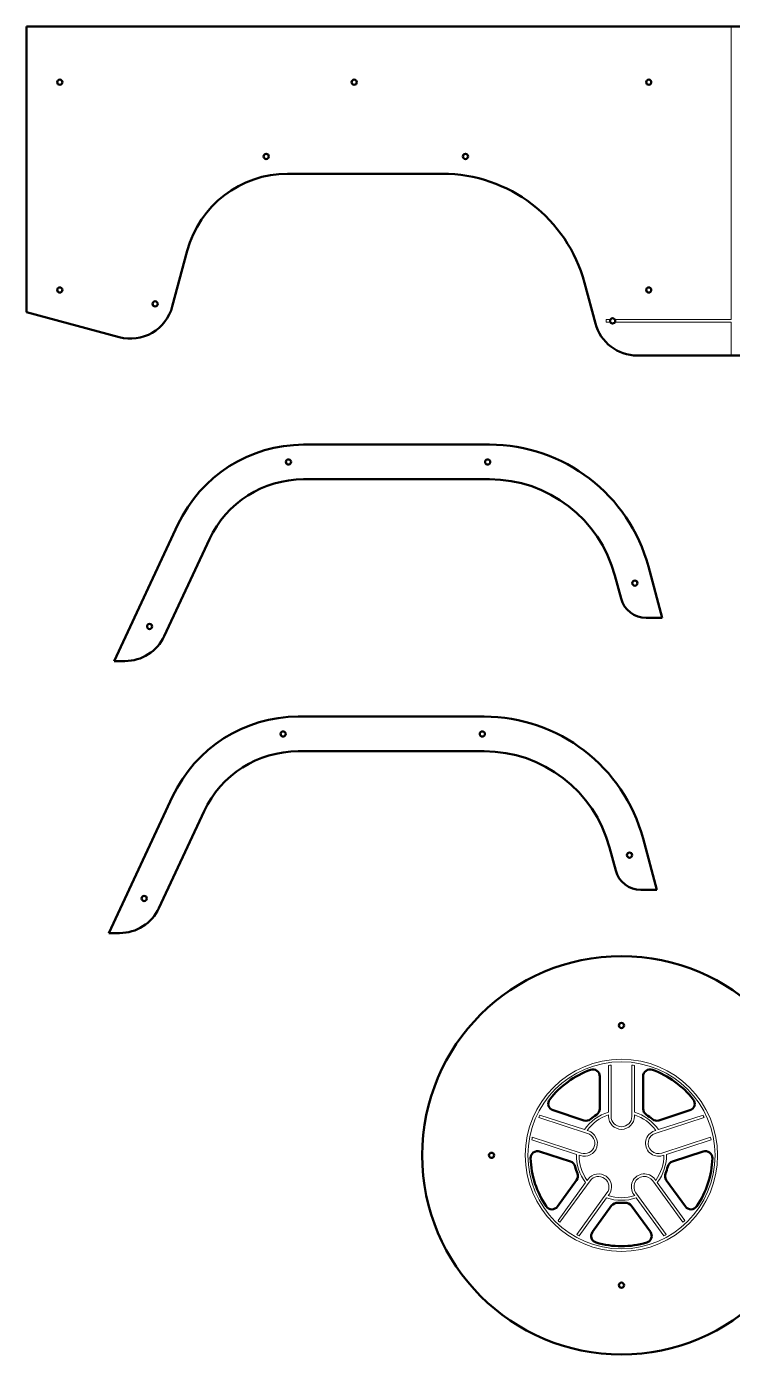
# Model space of a CAD drawing. Header units: millimetres. Extents: x -4457 to 5436, y 521 to 6420.
# Drawn here: x 15 to 830, y 4861 to 6394 of the extents above; entities that cross this region are included whole.
import ezdxf

# ---------------------------------------------------------------- set-up
doc = ezdxf.new("R2010")
doc.units = ezdxf.units.MM
doc.header["$MEASUREMENT"] = 0
doc.layers.add('layer 1', color=7, linetype='Continuous')
doc.layers.add('layer 2', color=7, linetype='Continuous')

msp = doc.modelspace()

# ---------------------------------------------------------------- linework, layer by layer
at = {"layer": 'layer 1', "lineweight": 50}
for points in [[(2093.0169, 6394.3922), (2093.0169, 6394.3922), (15.0169, 6394.3922), (15.0169, 6394.3922)], [(15.0169, 6394.3922), (15.0169, 6394.3922), (15.0169, 6064.3922), (15.0169, 6064.3922)], [(316.4774, 6224.3922), (262.1647, 6224.3922), (214.6234, 6187.9125), (200.5663, 6135.4504)], [(316.4774, 6224.3922), (316.4774, 6224.3922), (495.0169, 6224.3922), (495.0169, 6224.3922)], [(659.2243, 6098.3914), (639.31, 6172.7126), (571.9599, 6224.3922), (495.0169, 6224.3922)], [(183.3132, 6071.0611), (183.3132, 6071.0611), (200.5663, 6135.4504), (200.5663, 6135.4504)], [(659.2243, 6098.3914), (659.2243, 6098.3914), (671.8019, 6051.4512), (671.8019, 6051.4512)], [(15.0169, 6064.3922), (15.0169, 6064.3922), (122.076, 6035.7058), (122.076, 6035.7058)], [(671.8019, 6051.4512), (677.6591, 6029.592), (697.4679, 6014.3922), (720.0982, 6014.3922)], [(720.0982, 6014.3922), (720.0982, 6014.3922), (1467.2388, 6014.3922), (1467.2388, 6014.3922)], [(334.8584, 5911.4963), (272.6774, 5911.4963), (216.128, 5875.4703), (189.8492, 5819.1152)], [(549.4193, 5911.4963), (549.4193, 5911.4963), (334.8584, 5911.4963), (334.8584, 5911.4963)], [(732.9452, 5770.6719), (710.688, 5853.7368), (635.4143, 5911.4963), (549.4193, 5911.4963)], [(334.8584, 5871.4963), (288.2227, 5871.4963), (245.8106, 5844.4768), (226.1015, 5802.2105)], [(334.8584, 5871.4963), (334.8584, 5871.4963), (549.4193, 5871.4963), (549.4193, 5871.4963)], [(694.3081, 5760.3191), (676.7367, 5825.8967), (617.3101, 5871.4963), (549.4193, 5871.4963)], [(189.8492, 5819.1152), (189.8492, 5819.1152), (116.3503, 5661.4963), (116.3503, 5661.4963)], [(173.9473, 5690.3654), (173.9473, 5690.3654), (226.1015, 5802.2105), (226.1015, 5802.2105)], [(748.8012, 5711.4963), (748.8012, 5711.4963), (732.9452, 5770.6719), (732.9452, 5770.6719)], [(694.3081, 5760.3191), (694.3081, 5760.3191), (701.4322, 5733.7317), (701.4322, 5733.7317)], [(701.4322, 5733.7317), (704.9465, 5720.6162), (716.8318, 5711.4963), (730.41, 5711.4963)], [(730.41, 5711.4963), (730.41, 5711.4963), (748.8012, 5711.4963), (748.8012, 5711.4963)], [(128.6319, 5661.4963), (148.0634, 5661.4963), (165.7351, 5672.7544), (173.9473, 5690.3654)], [(116.3503, 5661.4963), (116.3503, 5661.4963), (128.6319, 5661.4963), (128.6319, 5661.4963)], [(328.6925, 5597.3303), (266.5115, 5597.3303), (209.9621, 5561.3043), (183.6833, 5504.9492)], [(543.2533, 5597.3303), (543.2533, 5597.3303), (328.6925, 5597.3303), (328.6925, 5597.3303)], [(726.7793, 5456.5059), (704.5221, 5539.5708), (629.2484, 5597.3303), (543.2533, 5597.3303)], [(328.6925, 5557.3303), (282.0568, 5557.3303), (239.6447, 5530.3108), (219.9356, 5488.0445)], [(328.6925, 5557.3303), (328.6925, 5557.3303), (543.2533, 5557.3303), (543.2533, 5557.3303)], [(688.1422, 5446.1531), (670.5708, 5511.7307), (611.1442, 5557.3303), (543.2533, 5557.3303)], [(183.6833, 5504.9492), (183.6833, 5504.9492), (110.1843, 5347.3303), (110.1843, 5347.3303)], [(167.7813, 5376.1994), (167.7813, 5376.1994), (219.9356, 5488.0445), (219.9356, 5488.0445)], [(688.1422, 5446.1531), (688.1422, 5446.1531), (695.2663, 5419.5657), (695.2663, 5419.5657)], [(742.6353, 5397.3303), (742.6353, 5397.3303), (726.7793, 5456.5059), (726.7793, 5456.5059)], [(695.2663, 5419.5657), (698.7806, 5406.4502), (710.6659, 5397.3303), (724.2441, 5397.3303)], [(724.2441, 5397.3303), (724.2441, 5397.3303), (742.6353, 5397.3303), (742.6353, 5397.3303)], [(122.466, 5347.3303), (141.8975, 5347.3303), (159.5692, 5358.5884), (167.7813, 5376.1994)], [(110.1843, 5347.3303), (110.1843, 5347.3303), (122.466, 5347.3303), (122.466, 5347.3303)], [(666.1674, 5189.3837), (647.5358, 5182.6431), (631.1916, 5170.7683), (619.0233, 5155.1316)], [(784.7548, 5155.1316), (772.5865, 5170.7683), (756.2423, 5182.6431), (737.6107, 5189.3837)], [(676.8891, 5144.3125), (676.8891, 5144.3125), (676.8891, 5181.8609), (676.8891, 5181.8609)], [(726.8891, 5181.8609), (726.8891, 5181.8609), (726.8891, 5144.3125), (726.8891, 5144.3125)], [(622.8648, 5142.61), (622.8648, 5142.61), (658.5754, 5131.0069), (658.5754, 5131.0069)], [(673.0795, 5137.4979), (675.4468, 5138.9535), (676.889, 5141.5335), (676.8891, 5144.3125)], [(726.8891, 5144.3125), (726.8891, 5141.5335), (728.3313, 5138.9535), (730.6986, 5137.4979)], [(745.2027, 5131.0069), (745.2027, 5131.0069), (780.9133, 5142.61), (780.9133, 5142.61)], [(658.5754, 5131.0069), (661.2185, 5130.1481), (664.1178, 5130.7225), (666.2338, 5132.5241)], [(673.0795, 5137.4979), (670.6733, 5136.0182), (668.3846, 5134.3554), (666.2338, 5132.5241)], [(737.5443, 5132.5241), (735.3935, 5134.3554), (733.1048, 5136.0182), (730.6986, 5137.4979)], [(737.5443, 5132.5241), (739.6603, 5130.7225), (742.5597, 5130.1481), (745.2027, 5131.0069)], [(643.1246, 5083.4541), (643.1246, 5083.4541), (607.4139, 5095.0572), (607.4139, 5095.0572)], [(796.3642, 5095.0572), (796.3642, 5095.0572), (760.6535, 5083.4541), (760.6535, 5083.4541)], [(596.9462, 5087.185), (597.5994, 5067.3823), (603.8423, 5048.1685), (614.9536, 5031.7638)], [(648.4285, 5077.7252), (647.7756, 5080.4264), (645.7676, 5082.5953), (643.1246, 5083.4541)], [(648.4285, 5077.7252), (649.0922, 5074.9794), (649.9664, 5072.2889), (651.0434, 5069.6775)], [(752.7348, 5069.6775), (753.8117, 5072.2889), (754.6859, 5074.9794), (755.3496, 5077.7252)], [(760.6535, 5083.4541), (758.0105, 5082.5953), (756.0025, 5080.4264), (755.3496, 5077.7252)], [(788.8245, 5031.7638), (799.9358, 5048.1685), (806.1787, 5067.3823), (806.832, 5087.185)], [(628.0494, 5031.5478), (628.0494, 5031.5478), (650.1198, 5061.9251), (650.1198, 5061.9251)], [(650.1198, 5061.9251), (651.7532, 5064.1734), (652.1029, 5067.1083), (651.0434, 5069.6775)], [(752.7348, 5069.6775), (751.6752, 5067.1084), (752.0249, 5064.1734), (753.6584, 5061.9251)], [(753.6584, 5061.9251), (753.6584, 5061.9251), (775.7288, 5031.5478), (775.7288, 5031.5478)], [(690.5706, 5032.5359), (690.5706, 5032.5359), (668.5002, 5002.1586), (668.5002, 5002.1586)], [(697.6582, 5035.8099), (694.8873, 5036.0237), (692.2041, 5034.7842), (690.5706, 5032.5359)], [(697.6582, 5035.8099), (700.4746, 5035.5926), (703.3035, 5035.5926), (706.12, 5035.8099)], [(713.2075, 5032.5359), (711.574, 5034.7842), (708.8908, 5036.0237), (706.12, 5035.8099)], [(735.2779, 5002.1586), (735.2779, 5002.1586), (713.2075, 5032.5359), (713.2075, 5032.5359)], [(672.7524, 4989.7705), (691.7878, 4984.2724), (711.9903, 4984.2724), (731.0257, 4989.7705)]]:
    msp.add_open_spline(points, degree=3, dxfattribs=at)
for points, knots in [([(56.3757, 6330.1544), (56.3757, 6331.8113), (55.0325, 6333.1544), (53.3757, 6333.1544), (53.3757, 6333.1544), (51.7188, 6333.1544), (50.3757, 6331.8113), (50.3757, 6330.1544), (50.3757, 6330.1544), (50.3757, 6328.4976), (51.7188, 6327.1544), (53.3757, 6327.1544), (53.3757, 6327.1544), (55.0325, 6327.1544), (56.3757, 6328.4976), (56.3757, 6330.1544)], [0, 0, 0, 0, 0.2, 0.2, 0.2, 0.2, 0.4, 0.4, 0.4, 0.4, 0.6, 0.6, 0.6, 0.6, 1, 1, 1, 1]), ([(396.3757, 6330.1544), (396.3757, 6331.8113), (395.0325, 6333.1544), (393.3757, 6333.1544), (393.3757, 6333.1544), (391.7188, 6333.1544), (390.3757, 6331.8113), (390.3757, 6330.1544), (390.3757, 6330.1544), (390.3757, 6328.4976), (391.7188, 6327.1544), (393.3757, 6327.1544), (393.3757, 6327.1544), (395.0325, 6327.1544), (396.3757, 6328.4976), (396.3757, 6330.1544)], [0, 0, 0, 0, 0.2, 0.2, 0.2, 0.2, 0.4, 0.4, 0.4, 0.4, 0.6, 0.6, 0.6, 0.6, 1, 1, 1, 1]), ([(736.3757, 6330.1544), (736.3757, 6331.8113), (735.0325, 6333.1544), (733.3757, 6333.1544), (733.3757, 6333.1544), (731.7188, 6333.1544), (730.3757, 6331.8113), (730.3757, 6330.1544), (730.3757, 6330.1544), (730.3757, 6328.4976), (731.7188, 6327.1544), (733.3757, 6327.1544), (733.3757, 6327.1544), (735.0325, 6327.1544), (736.3757, 6328.4976), (736.3757, 6330.1544)], [0, 0, 0, 0, 0.2, 0.2, 0.2, 0.2, 0.4, 0.4, 0.4, 0.4, 0.6, 0.6, 0.6, 0.6, 1, 1, 1, 1]), ([(294.7194, 6244.3922), (294.7194, 6246.049), (293.3763, 6247.3921), (291.7194, 6247.3922), (291.7194, 6247.3922), (290.0626, 6247.3922), (288.7194, 6246.049), (288.7194, 6244.3922), (288.7194, 6244.3922), (288.7194, 6242.7353), (290.0625, 6241.3922), (291.7194, 6241.3922), (291.7194, 6241.3922), (293.3762, 6241.3921), (294.7194, 6242.7353), (294.7194, 6244.3921)], [0, 0, 0, 0, 0.2, 0.2, 0.2, 0.2, 0.4, 0.4, 0.4, 0.4, 0.6, 0.6, 0.6, 0.6, 1, 1, 1, 1]), ([(524.7194, 6244.3922), (524.7194, 6246.049), (523.3763, 6247.3921), (521.7194, 6247.3922), (521.7194, 6247.3922), (520.0626, 6247.3922), (518.7194, 6246.049), (518.7194, 6244.3922), (518.7194, 6244.3922), (518.7194, 6242.7353), (520.0625, 6241.3922), (521.7194, 6241.3922), (521.7194, 6241.3922), (523.3762, 6241.3921), (524.7194, 6242.7353), (524.7194, 6244.3921)], [0, 0, 0, 0, 0.2, 0.2, 0.2, 0.2, 0.4, 0.4, 0.4, 0.4, 0.6, 0.6, 0.6, 0.6, 1, 1, 1, 1]), ([(56.3757, 6090.1544), (56.3757, 6091.8113), (55.0325, 6093.1544), (53.3757, 6093.1544), (53.3757, 6093.1544), (51.7188, 6093.1544), (50.3757, 6091.8113), (50.3757, 6090.1544), (50.3757, 6090.1544), (50.3757, 6088.4976), (51.7188, 6087.1544), (53.3757, 6087.1544), (53.3757, 6087.1544), (55.0325, 6087.1544), (56.3757, 6088.4976), (56.3757, 6090.1544)], [0, 0, 0, 0, 0.2, 0.2, 0.2, 0.2, 0.4, 0.4, 0.4, 0.4, 0.6, 0.6, 0.6, 0.6, 1, 1, 1, 1]), ([(736.3757, 6090.1544), (736.3757, 6091.8113), (735.0325, 6093.1544), (733.3757, 6093.1544), (733.3757, 6093.1544), (731.7188, 6093.1544), (730.3757, 6091.8113), (730.3757, 6090.1544), (730.3757, 6090.1544), (730.3757, 6088.4976), (731.7188, 6087.1544), (733.3757, 6087.1544), (733.3757, 6087.1544), (735.0325, 6087.1544), (736.3757, 6088.4976), (736.3757, 6090.1544)], [0, 0, 0, 0, 0.2, 0.2, 0.2, 0.2, 0.4, 0.4, 0.4, 0.4, 0.6, 0.6, 0.6, 0.6, 1, 1, 1, 1]), ([(166.4202, 6074.0934), (166.4202, 6075.7502), (165.077, 6077.0934), (163.4202, 6077.0934), (163.4202, 6077.0934), (161.7633, 6077.0934), (160.4202, 6075.7502), (160.4202, 6074.0934), (160.4202, 6074.0934), (160.4202, 6072.4365), (161.7633, 6071.0934), (163.4202, 6071.0934), (163.4202, 6071.0934), (165.077, 6071.0934), (166.4202, 6072.4365), (166.4202, 6074.0933)], [0, 0, 0, 0, 0.2, 0.2, 0.2, 0.2, 0.4, 0.4, 0.4, 0.4, 0.6, 0.6, 0.6, 0.6, 1, 1, 1, 1]), ([(122.076, 6035.7058), (134.885, 6032.2736), (148.5327, 6034.0704), (160.0169, 6040.7008), (160.0169, 6040.7008), (171.5011, 6047.3312), (179.8811, 6058.2521), (183.3132, 6071.0611)], [0, 0, 0, 0, 0.333333333, 0.333333333, 0.333333333, 0.333333333, 1, 1, 1, 1]), ([(694.7194, 6054.3922), (694.7194, 6056.049), (693.3763, 6057.3921), (691.7194, 6057.3922), (691.7194, 6057.3922), (690.0626, 6057.3922), (688.7194, 6056.049), (688.7194, 6054.3922), (688.7194, 6054.3922), (688.7194, 6052.7353), (690.0625, 6051.3922), (691.7194, 6051.3922), (691.7194, 6051.3922), (693.3762, 6051.3921), (694.7194, 6052.7353), (694.7194, 6054.3921)], [0, 0, 0, 0, 0.2, 0.2, 0.2, 0.2, 0.4, 0.4, 0.4, 0.4, 0.6, 0.6, 0.6, 0.6, 1, 1, 1, 1]), ([(320.3777, 5891.4963), (320.3777, 5893.1531), (319.0346, 5894.4963), (317.3777, 5894.4963), (317.3777, 5894.4963), (315.7209, 5894.4963), (314.3777, 5893.1532), (314.3777, 5891.4963), (314.3777, 5891.4963), (314.3777, 5889.8394), (315.7209, 5888.4963), (317.3777, 5888.4963), (317.3777, 5888.4963), (319.0346, 5888.4963), (320.3777, 5889.8394), (320.3777, 5891.4963)], [0, 0, 0, 0, 0.2, 0.2, 0.2, 0.2, 0.4, 0.4, 0.4, 0.4, 0.6, 0.6, 0.6, 0.6, 1, 1, 1, 1]), ([(550.3777, 5891.4963), (550.3777, 5893.1531), (549.0346, 5894.4963), (547.3777, 5894.4963), (547.3777, 5894.4963), (545.7209, 5894.4963), (544.3777, 5893.1532), (544.3777, 5891.4963), (544.3777, 5891.4963), (544.3777, 5889.8394), (545.7209, 5888.4963), (547.3777, 5888.4963), (547.3777, 5888.4963), (549.0346, 5888.4963), (550.3777, 5889.8394), (550.3777, 5891.4963)], [0, 0, 0, 0, 0.2, 0.2, 0.2, 0.2, 0.4, 0.4, 0.4, 0.4, 0.6, 0.6, 0.6, 0.6, 1, 1, 1, 1]), ([(720.3777, 5751.4963), (720.3777, 5753.1531), (719.0346, 5754.4963), (717.3777, 5754.4963), (717.3777, 5754.4963), (715.7209, 5754.4963), (714.3777, 5753.1532), (714.3777, 5751.4963), (714.3777, 5751.4963), (714.3777, 5749.8394), (715.7209, 5748.4963), (717.3777, 5748.4963), (717.3777, 5748.4963), (719.0346, 5748.4963), (720.3777, 5749.8394), (720.3777, 5751.4963)], [0, 0, 0, 0, 0.2, 0.2, 0.2, 0.2, 0.4, 0.4, 0.4, 0.4, 0.6, 0.6, 0.6, 0.6, 1, 1, 1, 1]), ([(160.0701, 5701.4963), (160.0701, 5703.1531), (158.727, 5704.4963), (157.0701, 5704.4963), (157.0701, 5704.4963), (155.4133, 5704.4963), (154.0701, 5703.1532), (154.0701, 5701.4963), (154.0701, 5701.4963), (154.0701, 5699.8394), (155.4133, 5698.4963), (157.0701, 5698.4963), (157.0701, 5698.4963), (158.727, 5698.4963), (160.0701, 5699.8394), (160.0701, 5701.4963)], [0, 0, 0, 0, 0.2, 0.2, 0.2, 0.2, 0.4, 0.4, 0.4, 0.4, 0.6, 0.6, 0.6, 0.6, 1, 1, 1, 1]), ([(314.2118, 5577.3303), (314.2118, 5578.9871), (312.8687, 5580.3303), (311.2118, 5580.3303), (311.2118, 5580.3303), (309.555, 5580.3303), (308.2118, 5578.9871), (308.2118, 5577.3303), (308.2118, 5577.3303), (308.2118, 5575.6734), (309.555, 5574.3303), (311.2118, 5574.3303), (311.2118, 5574.3303), (312.8687, 5574.3303), (314.2118, 5575.6734), (314.2118, 5577.3303)], [0, 0, 0, 0, 0.2, 0.2, 0.2, 0.2, 0.4, 0.4, 0.4, 0.4, 0.6, 0.6, 0.6, 0.6, 1, 1, 1, 1]), ([(544.2118, 5577.3303), (544.2118, 5578.9871), (542.8687, 5580.3303), (541.2118, 5580.3303), (541.2118, 5580.3303), (539.555, 5580.3303), (538.2118, 5578.9871), (538.2118, 5577.3303), (538.2118, 5577.3303), (538.2118, 5575.6734), (539.555, 5574.3303), (541.2118, 5574.3303), (541.2118, 5574.3303), (542.8687, 5574.3303), (544.2118, 5575.6734), (544.2118, 5577.3303)], [0, 0, 0, 0, 0.2, 0.2, 0.2, 0.2, 0.4, 0.4, 0.4, 0.4, 0.6, 0.6, 0.6, 0.6, 1, 1, 1, 1]), ([(714.2118, 5437.3303), (714.2118, 5438.9871), (712.8687, 5440.3303), (711.2118, 5440.3303), (711.2118, 5440.3303), (709.555, 5440.3303), (708.2118, 5438.9871), (708.2118, 5437.3303), (708.2118, 5437.3303), (708.2118, 5435.6734), (709.555, 5434.3303), (711.2118, 5434.3303), (711.2118, 5434.3303), (712.8687, 5434.3303), (714.2118, 5435.6734), (714.2118, 5437.3303)], [0, 0, 0, 0, 0.2, 0.2, 0.2, 0.2, 0.4, 0.4, 0.4, 0.4, 0.6, 0.6, 0.6, 0.6, 1, 1, 1, 1]), ([(153.9042, 5387.3303), (153.9042, 5388.9871), (152.5611, 5390.3303), (150.9042, 5390.3303), (150.9042, 5390.3303), (149.2474, 5390.3303), (147.9042, 5388.9871), (147.9042, 5387.3303), (147.9042, 5387.3303), (147.9042, 5385.6734), (149.2473, 5384.3303), (150.9042, 5384.3303), (150.9042, 5384.3303), (152.5611, 5384.3303), (153.9042, 5385.6734), (153.9042, 5387.3303)], [0, 0, 0, 0, 0.2, 0.2, 0.2, 0.2, 0.4, 0.4, 0.4, 0.4, 0.6, 0.6, 0.6, 0.6, 1, 1, 1, 1]), ([(931.8891, 5090.6469), (931.8891, 5217.6723), (828.9147, 5320.6467), (701.8894, 5320.6469), (701.8894, 5320.6469), (574.864, 5320.6471), (471.8894, 5217.6729), (471.8891, 5090.6475), (471.8891, 5090.6475), (471.8887, 4963.6221), (574.8628, 4860.6474), (701.8881, 4860.6469), (701.8881, 4860.6469), (828.9135, 4860.6464), (931.8884, 4963.6203), (931.8891, 5090.6457)], [0, 0, 0, 0, 0.2, 0.2, 0.2, 0.2, 0.4, 0.4, 0.4, 0.4, 0.6, 0.6, 0.6, 0.6, 1, 1, 1, 1]), ([(704.8891, 5240.6469), (704.8891, 5242.3038), (703.5459, 5243.6469), (701.8891, 5243.6469), (701.8891, 5243.6469), (700.2322, 5243.6469), (698.8891, 5242.3038), (698.8891, 5240.6469), (698.8891, 5240.6469), (698.8891, 5238.9901), (700.2322, 5237.6469), (701.8891, 5237.6469), (701.8891, 5237.6469), (703.5459, 5237.6469), (704.8891, 5238.99), (704.8891, 5240.6469)], [0, 0, 0, 0, 0.2, 0.2, 0.2, 0.2, 0.4, 0.4, 0.4, 0.4, 0.6, 0.6, 0.6, 0.6, 1, 1, 1, 1]), ([(676.8891, 5181.8609), (676.8891, 5184.4683), (675.6184, 5186.9121), (673.484, 5188.4097), (673.484, 5188.4097), (671.3496, 5189.9073), (668.6193, 5190.2708), (666.1674, 5189.3837)], [0, 0, 0, 0, 0.333333333, 0.333333333, 0.333333333, 0.333333333, 1, 1, 1, 1]), ([(737.6107, 5189.3837), (735.1589, 5190.2708), (732.4285, 5189.9073), (730.2941, 5188.4097), (730.2941, 5188.4097), (728.1597, 5186.9121), (726.8891, 5184.4683), (726.8891, 5181.8609)], [0, 0, 0, 0, 0.333333333, 0.333333333, 0.333333333, 0.333333333, 1, 1, 1, 1]), ([(619.0233, 5155.1316), (617.422, 5153.0738), (616.924, 5150.3648), (617.6887, 5147.8721), (617.6887, 5147.8721), (618.4535, 5145.3794), (620.385, 5143.4157), (622.8648, 5142.61)], [0, 0, 0, 0, 0.333333333, 0.333333333, 0.333333333, 0.333333333, 1, 1, 1, 1]), ([(780.9133, 5142.61), (783.3931, 5143.4157), (785.3246, 5145.3794), (786.0894, 5147.8721), (786.0894, 5147.8721), (786.8541, 5150.3648), (786.3561, 5153.0738), (784.7548, 5155.1315)], [0, 0, 0, 0, 0.333333333, 0.333333333, 0.333333333, 0.333333333, 1, 1, 1, 1]), ([(554.8891, 5090.6469), (554.8891, 5092.3038), (553.5459, 5093.6469), (551.8891, 5093.6469), (551.8891, 5093.6469), (550.2322, 5093.6469), (548.8891, 5092.3038), (548.8891, 5090.6469), (548.8891, 5090.6469), (548.8891, 5088.9901), (550.2322, 5087.6469), (551.8891, 5087.6469), (551.8891, 5087.6469), (553.5459, 5087.6469), (554.8891, 5088.99), (554.8891, 5090.6469)], [0, 0, 0, 0, 0.2, 0.2, 0.2, 0.2, 0.4, 0.4, 0.4, 0.4, 0.6, 0.6, 0.6, 0.6, 1, 1, 1, 1]), ([(607.4139, 5095.0572), (604.9342, 5095.8629), (602.2173, 5095.4096), (600.1334, 5093.8425), (600.1334, 5093.8425), (598.0496, 5092.2753), (596.8602, 5089.7909), (596.9462, 5087.185)], [0, 0, 0, 0, 0.333333333, 0.333333333, 0.333333333, 0.333333333, 1, 1, 1, 1]), ([(806.832, 5087.185), (806.9179, 5089.7909), (805.7286, 5092.2753), (803.6447, 5093.8424), (803.6447, 5093.8424), (801.5608, 5095.4096), (798.844, 5095.8629), (796.3642, 5095.0572)], [0, 0, 0, 0, 0.333333333, 0.333333333, 0.333333333, 0.333333333, 1, 1, 1, 1]), ([(614.9536, 5031.7638), (616.4158, 5029.605), (618.8383, 5028.2942), (621.4453, 5028.2512), (621.4453, 5028.2512), (624.0524, 5028.2082), (626.5168, 5029.4384), (628.0494, 5031.5478)], [0, 0, 0, 0, 0.333333333, 0.333333333, 0.333333333, 0.333333333, 1, 1, 1, 1]), ([(775.7288, 5031.5478), (777.2613, 5029.4384), (779.7258, 5028.2082), (782.3328, 5028.2512), (782.3328, 5028.2512), (784.9398, 5028.2942), (787.3623, 5029.605), (788.8245, 5031.7638)], [0, 0, 0, 0, 0.333333333, 0.333333333, 0.333333333, 0.333333333, 1, 1, 1, 1]), ([(668.5002, 5002.1586), (666.9676, 5000.0492), (666.5592, 4997.3252), (667.4057, 4994.859), (667.4057, 4994.859), (668.2522, 4992.3929), (670.2474, 4990.494), (672.7524, 4989.7705)], [0, 0, 0, 0, 0.333333333, 0.333333333, 0.333333333, 0.333333333, 1, 1, 1, 1]), ([(731.0257, 4989.7705), (733.5307, 4990.494), (735.5259, 4992.3929), (736.3724, 4994.859), (736.3724, 4994.859), (737.2189, 4997.3252), (736.8105, 5000.0491), (735.2779, 5002.1585)], [0, 0, 0, 0, 0.333333333, 0.333333333, 0.333333333, 0.333333333, 1, 1, 1, 1]), ([(704.8891, 4940.6469), (704.8891, 4942.3038), (703.5459, 4943.6469), (701.8891, 4943.6469), (701.8891, 4943.6469), (700.2322, 4943.6469), (698.8891, 4942.3038), (698.8891, 4940.6469), (698.8891, 4940.6469), (698.8891, 4938.9901), (700.2322, 4937.6469), (701.8891, 4937.6469), (701.8891, 4937.6469), (703.5459, 4937.6469), (704.8891, 4938.99), (704.8891, 4940.6469)], [0, 0, 0, 0, 0.2, 0.2, 0.2, 0.2, 0.4, 0.4, 0.4, 0.4, 0.6, 0.6, 0.6, 0.6, 1, 1, 1, 1])]:
    msp.add_open_spline(points, degree=3, knots=knots, dxfattribs=at)
at = {"layer": 'layer 2', "color": 240, "lineweight": 9}
for points in [[(828.5169, 6394.3922), (828.5169, 6394.3922), (828.5169, 6055.8922), (828.5169, 6055.8922)], [(684.3844, 6055.8922), (684.3844, 6055.8922), (684.3844, 6052.8922), (684.3844, 6052.8922)], [(689.1213, 6055.8922), (689.1213, 6055.8922), (684.3844, 6055.8922), (684.3844, 6055.8922)], [(684.3844, 6052.8922), (684.3844, 6052.8922), (689.1213, 6052.8922), (689.1213, 6052.8922)], [(828.5169, 6055.8922), (828.5169, 6055.8922), (694.3175, 6055.8922), (694.3175, 6055.8922)], [(694.3175, 6052.8922), (694.3175, 6052.8922), (828.5169, 6052.8922), (828.5169, 6052.8922)], [(828.5169, 6052.8922), (828.5169, 6052.8922), (828.5169, 6014.3922), (828.5169, 6014.3922)], [(689.8891, 5194.9589), (688.8872, 5194.8437), (687.8871, 5194.714), (686.8891, 5194.57)], [(686.8891, 5140.4365), (686.8891, 5140.4365), (686.8891, 5194.57), (686.8891, 5194.57)], [(689.8891, 5194.9589), (689.8891, 5194.9589), (689.8891, 5135.6469), (689.8891, 5135.6469)], [(713.8891, 5135.6469), (713.8891, 5135.6469), (713.8891, 5194.9589), (713.8891, 5194.9589)], [(716.8891, 5194.57), (715.891, 5194.714), (714.8909, 5194.8437), (713.8891, 5194.9589)], [(716.8891, 5194.57), (716.8891, 5194.57), (716.8891, 5140.4365), (716.8891, 5140.4365)], [(686.8891, 5140.4365), (675.6404, 5137.0476), (665.8707, 5129.9495), (659.1716, 5120.2986)], [(744.6065, 5120.2986), (737.9074, 5129.9495), (728.1378, 5137.0476), (716.8891, 5140.4365)], [(607.6876, 5137.0267), (607.2422, 5136.122), (606.8098, 5135.2109), (606.3906, 5134.2938)], [(662.7997, 5115.9654), (662.7997, 5115.9654), (606.3906, 5134.2938), (606.3906, 5134.2938)], [(607.6876, 5137.0267), (607.6876, 5137.0267), (659.1716, 5120.2986), (659.1716, 5120.2986)], [(686.8891, 5137.2945), (676.9411, 5134.0956), (668.2762, 5127.8003), (662.1598, 5119.3277)], [(686.8891, 5135.6469), (686.8891, 5135.6469), (686.8891, 5137.2945), (686.8891, 5137.2945)], [(741.6183, 5119.3277), (735.5019, 5127.8003), (726.8371, 5134.0956), (716.8891, 5137.2945)], [(716.8891, 5137.2945), (716.8891, 5137.2945), (716.8891, 5135.6469), (716.8891, 5135.6469)], [(797.3875, 5134.2938), (797.3875, 5134.2938), (740.9784, 5115.9654), (740.9784, 5115.9654)], [(744.6065, 5120.2986), (744.6065, 5120.2986), (796.0905, 5137.0267), (796.0905, 5137.0267)], [(797.3875, 5134.2938), (796.9683, 5135.2109), (796.5359, 5136.122), (796.0905, 5137.0267)], [(598.9742, 5111.4684), (598.7743, 5110.48), (598.5885, 5109.4888), (598.4171, 5108.495)], [(649.9011, 5091.7669), (649.9011, 5091.7669), (598.4171, 5108.495), (598.4171, 5108.495)], [(598.9742, 5111.4684), (598.9742, 5111.4684), (655.3833, 5093.14), (655.3833, 5093.14)], [(662.1598, 5119.3277), (662.1598, 5119.3277), (663.7268, 5118.8185), (663.7268, 5118.8185)], [(740.0514, 5118.8185), (740.0514, 5118.8185), (741.6183, 5119.3277), (741.6183, 5119.3277)], [(748.3948, 5093.14), (748.3948, 5093.14), (804.8039, 5111.4684), (804.8039, 5111.4684)], [(805.361, 5108.495), (805.361, 5108.495), (753.877, 5091.7669), (753.877, 5091.7669)], [(805.361, 5108.495), (805.1896, 5109.4888), (805.0039, 5110.48), (804.8039, 5111.4684)], [(649.9011, 5091.7669), (649.6481, 5080.0215), (653.3798, 5068.5366), (660.4882, 5059.1831)], [(652.8893, 5090.796), (652.8575, 5080.3463), (656.1672, 5070.1602), (662.335, 5061.725)], [(654.4563, 5090.2868), (654.4563, 5090.2868), (652.8893, 5090.796), (652.8893, 5090.796)], [(741.4431, 5061.725), (747.6109, 5070.1601), (750.9206, 5080.3462), (750.8888, 5090.7957)], [(743.2899, 5059.1831), (750.3983, 5068.5365), (754.13, 5080.0213), (753.877, 5091.7666)], [(750.8888, 5090.796), (750.8888, 5090.796), (749.3219, 5090.2868), (749.3219, 5090.2868)], [(662.335, 5061.725), (662.335, 5061.725), (663.3035, 5063.0579), (663.3035, 5063.0579)], [(740.4747, 5063.0579), (740.4747, 5063.0579), (741.4431, 5061.725), (741.4431, 5061.725)], [(628.6694, 5015.3882), (628.6694, 5015.3882), (660.4882, 5059.1831), (660.4882, 5059.1831)], [(665.7305, 5061.2946), (665.7305, 5061.2946), (630.8678, 5013.3101), (630.8678, 5013.3101)], [(650.2842, 4999.2033), (650.2842, 4999.2033), (685.1469, 5047.1877), (685.1469, 5047.1877)], [(718.6312, 5047.1877), (718.6312, 5047.1877), (753.4939, 4999.2033), (753.4939, 4999.2033)], [(772.9103, 5013.3101), (772.9103, 5013.3101), (738.0476, 5061.2946), (738.0476, 5061.2946)], [(743.2899, 5059.1831), (743.2899, 5059.1831), (775.1088, 5015.3882), (775.1088, 5015.3882)], [(684.7588, 5041.5495), (684.7588, 5041.5495), (652.9399, 4997.7546), (652.9399, 4997.7546)], [(684.7588, 5041.5495), (695.8511, 5037.6794), (707.9271, 5037.6794), (719.0194, 5041.5495)], [(687.574, 5045.4244), (687.574, 5045.4244), (686.6055, 5044.0914), (686.6055, 5044.0914)], [(686.6055, 5044.0914), (696.5339, 5040.8321), (707.2442, 5040.8321), (717.1726, 5044.0914)], [(717.1726, 5044.0914), (717.1726, 5044.0914), (716.2041, 5045.4244), (716.2041, 5045.4244)], [(750.8382, 4997.7546), (750.8382, 4997.7546), (719.0194, 5041.5495), (719.0194, 5041.5495)], [(628.6694, 5015.3882), (629.3922, 5014.685), (630.125, 5013.9922), (630.8678, 5013.3101)], [(772.9103, 5013.3101), (773.6531, 5013.9922), (774.386, 5014.685), (775.1088, 5015.3882)], [(650.2842, 4999.2033), (651.1624, 4998.7077), (652.0477, 4998.2247), (652.9399, 4997.7546)], [(750.8382, 4997.7546), (751.7304, 4998.2247), (752.6157, 4998.7077), (753.4939, 4999.2033)]]:
    msp.add_open_spline(points, degree=3, dxfattribs=at)
for points, knots in [([(812.8891, 5090.6469), (812.8891, 5151.9505), (763.1928, 5201.6468), (701.8892, 5201.6469), (701.8892, 5201.6469), (640.5857, 5201.647), (590.8892, 5151.9508), (590.8891, 5090.6472), (590.8891, 5090.6472), (590.8889, 5029.3437), (640.5851, 4979.6472), (701.8886, 4979.6469), (701.8886, 4979.6469), (763.1922, 4979.6467), (812.8887, 5029.3428), (812.8891, 5090.6463)], [0, 0, 0, 0, 0.2, 0.2, 0.2, 0.2, 0.4, 0.4, 0.4, 0.4, 0.6, 0.6, 0.6, 0.6, 1, 1, 1, 1]), ([(809.8891, 5090.6469), (809.8891, 5150.2936), (761.5359, 5198.6468), (701.8892, 5198.6469), (701.8892, 5198.6469), (642.2425, 5198.647), (593.8892, 5150.2939), (593.8891, 5090.6472), (593.8891, 5090.6472), (593.8889, 5031.0005), (642.2419, 4982.6471), (701.8886, 4982.6469), (701.8886, 4982.6469), (761.5353, 4982.6467), (809.8887, 5030.9996), (809.8891, 5090.6463)], [0, 0, 0, 0, 0.2, 0.2, 0.2, 0.2, 0.4, 0.4, 0.4, 0.4, 0.6, 0.6, 0.6, 0.6, 1, 1, 1, 1]), ([(686.8891, 5135.6469), (686.8891, 5127.3627), (693.6048, 5120.6469), (701.889, 5120.6469), (701.889, 5120.6469), (710.1733, 5120.6469), (716.889, 5127.3626), (716.8891, 5135.6468)], [0, 0, 0, 0, 0.333333333, 0.333333333, 0.333333333, 0.333333333, 1, 1, 1, 1]), ([(689.8891, 5135.6469), (689.8891, 5129.0195), (695.2616, 5123.6469), (701.889, 5123.6469), (701.889, 5123.6469), (708.5164, 5123.6469), (713.889, 5129.0194), (713.8891, 5135.6468)], [0, 0, 0, 0, 0.333333333, 0.333333333, 0.333333333, 0.333333333, 1, 1, 1, 1]), ([(654.4563, 5090.2868), (662.3351, 5087.7269), (670.7974, 5092.0386), (673.3574, 5099.9174), (673.3574, 5099.9174), (675.9174, 5107.7962), (671.6056, 5116.2585), (663.7269, 5118.8185)], [0, 0, 0, 0, 0.333333333, 0.333333333, 0.333333333, 0.333333333, 1, 1, 1, 1]), ([(655.3833, 5093.14), (661.6864, 5091.092), (668.4562, 5094.5414), (670.5042, 5100.8444), (670.5042, 5100.8444), (672.5522, 5107.1475), (669.1028, 5113.9173), (662.7998, 5115.9653)], [0, 0, 0, 0, 0.333333333, 0.333333333, 0.333333333, 0.333333333, 1, 1, 1, 1]), ([(740.0514, 5118.8185), (734.9547, 5117.1625), (731.1286, 5112.9132), (730.0144, 5107.6713), (730.0144, 5107.6713), (728.9002, 5102.4295), (730.6671, 5096.9914), (734.6496, 5093.4055), (734.6496, 5093.4055), (738.6321, 5089.8196), (744.2252, 5088.6308), (749.3219, 5090.2868)], [0, 0, 0, 0, 0.25, 0.25, 0.25, 0.25, 0.5, 0.5, 0.5, 0.5, 1, 1, 1, 1]), ([(740.9784, 5115.9654), (736.901, 5114.6405), (733.8402, 5111.2411), (732.9488, 5107.0476), (732.9488, 5107.0476), (732.0575, 5102.8541), (733.471, 5098.5036), (736.657, 5095.6349), (736.657, 5095.6349), (739.843, 5092.7662), (744.3175, 5091.8152), (748.3948, 5093.14)], [0, 0, 0, 0, 0.25, 0.25, 0.25, 0.25, 0.5, 0.5, 0.5, 0.5, 1, 1, 1, 1]), ([(687.574, 5045.4244), (692.4433, 5052.1265), (690.9576, 5061.507), (684.2555, 5066.3764), (684.2555, 5066.3764), (677.5534, 5071.2458), (668.1729, 5069.7601), (663.3035, 5063.058)], [0, 0, 0, 0, 0.333333333, 0.333333333, 0.333333333, 0.333333333, 1, 1, 1, 1]), ([(685.1469, 5047.1877), (689.0424, 5052.5494), (687.8538, 5060.0538), (682.4922, 5063.9493), (682.4922, 5063.9493), (677.1305, 5067.8448), (669.6261, 5066.6563), (665.7306, 5061.2946)], [0, 0, 0, 0, 0.333333333, 0.333333333, 0.333333333, 0.333333333, 1, 1, 1, 1]), ([(740.4747, 5063.0579), (737.3247, 5067.3934), (732.1011, 5069.7191), (726.7715, 5069.159), (726.7715, 5069.159), (721.4418, 5068.5988), (716.8159, 5065.2379), (714.6362, 5060.3422), (714.6362, 5060.3422), (712.4565, 5055.4465), (713.0542, 5049.7599), (716.2041, 5045.4244)], [0, 0, 0, 0, 0.25, 0.25, 0.25, 0.25, 0.5, 0.5, 0.5, 0.5, 1, 1, 1, 1]), ([(738.0476, 5061.2946), (735.5277, 5064.763), (731.3488, 5066.6235), (727.0851, 5066.1754), (727.0851, 5066.1754), (722.8214, 5065.7273), (719.1206, 5063.0385), (717.3769, 5059.122), (717.3769, 5059.122), (715.6331, 5055.2054), (716.1112, 5050.6561), (718.6312, 5047.1877)], [0, 0, 0, 0, 0.25, 0.25, 0.25, 0.25, 0.5, 0.5, 0.5, 0.5, 1, 1, 1, 1])]:
    msp.add_open_spline(points, degree=3, knots=knots, dxfattribs=at)

doc.saveas('drawing.dxf')
